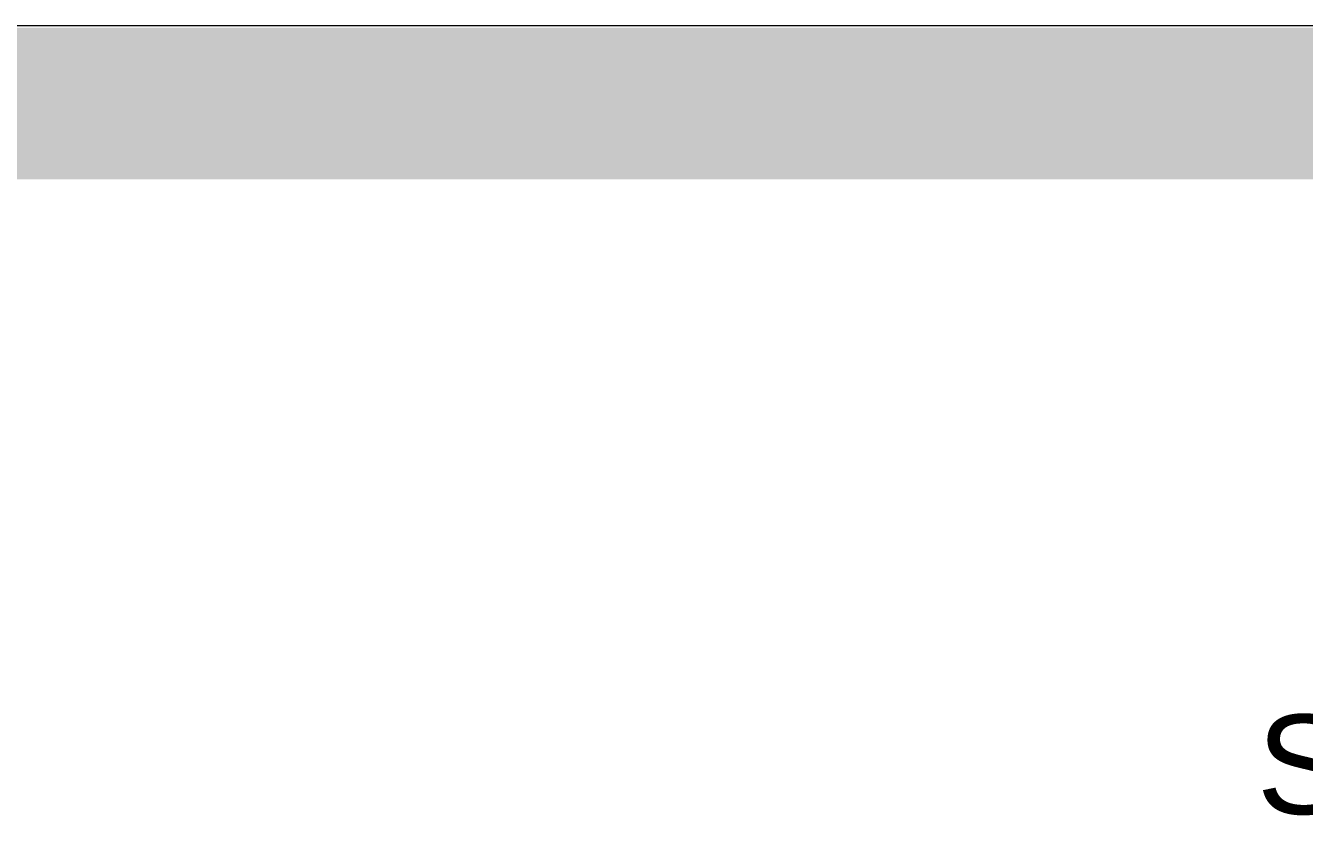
# Model space of a CAD drawing. Header units: metres. Extents: x 29392 to 32022, y 3934 to 33962.
# Drawn here: x 29697.34 to 29703.35, y 4054.33 to 4058.04 of the extents above; entities that cross this region are included whole.
import ezdxf

# ---------------------------------------------------------------- set-up
doc = ezdxf.new("R2010")
doc.units = ezdxf.units.M
doc.layers.add('NAMES', color=252, linetype='Continuous', lineweight=15)
doc.layers.add('text', color=7, linetype='Continuous', lineweight=5)
doc.styles.get("Standard").update_dxf_attribs({"font": 'arial.ttf'})

msp = doc.modelspace()

# ---------------------------------------------------------------- hatches: boundary and pattern name
at = {"layer": 'NAMES', "transparency": 16777216}
h = msp.add_hatch(dxfattribs=at)
h.set_pattern_fill('ANGLE', color=256, scale=0.01)
h.set_pattern_definition([(0, (28561.8982, 4208.61269), (0, 0.06985), [0.0508, -0.01905]), (90, (28561.8982, 4208.61269), (-0.06985, 4e-18), [0.0508, -0.01905])])
h.paths.add_polyline_path([(29719.2089, 4057.8398), (29691.6657, 4057.8398), (29691.6657, 4058.0289), (29719.2089, 4058.0289)])
h = msp.add_hatch(dxfattribs=at)
h.set_pattern_fill('EARTH', color=256, scale=0.02, angle=40)
h.set_pattern_definition([(40, (28561.8982, 4208.61269), (0.015653618, 0.178921671), [0.127, -0.127]), (40, (28561.86759, 4208.64918), (0.015653618, 0.178921671), [0.127, -0.127]), (40, (28561.83697, 4208.68566), (0.015653618, 0.178921671), [0.127, -0.127]), (130, (28561.83893, 4208.70802), (-0.178921671, 0.015653618), [0.127, -0.127]), (130, (28561.87541, 4208.73864), (-0.178921671, 0.015653618), [0.127, -0.127]), (130, (28561.9119, 4208.76925), (-0.178921671, 0.015653618), [0.127, -0.127])])
h.paths.add_polyline_path([(29691.621, 4057.8398), (29719.1701, 4057.8398), (29719.1701, 4057.316), (29691.621, 4057.316)])

# ---------------------------------------------------------------- linework, layer by layer
at = {"layer": 'text', "transparency": 16777216}
msp.add_line((29689.621, 4058.0388), (29723.1054, 4058.0388), dxfattribs=at)

# ---------------------------------------------------------------- texts
at = {"transparency": 16777216}
msp.add_text("SECTION BB'", height=0.466589, dxfattribs=at).set_placement((29703.1265, 4054.3342))

doc.saveas('drawing.dxf')
